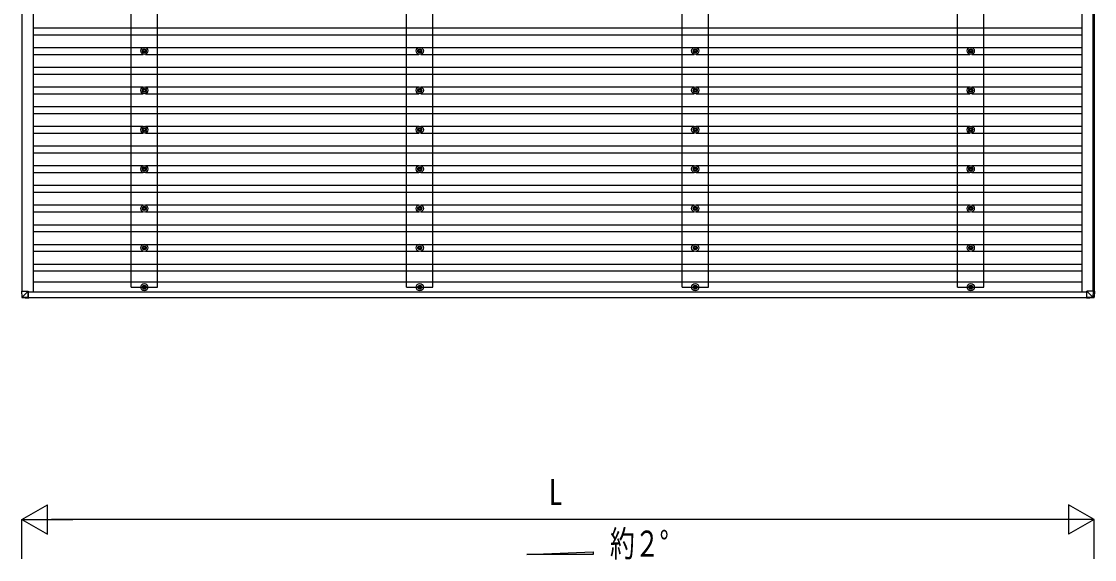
# Model space of a CAD drawing. Units: millimetres, scale not verified. Extents: x -16820 to 16820, y -11880 to 11880.
# Drawn here: x -1795 to 3659, y -5472 to -2739 of the extents above; entities that cross this region are included whole.
import ezdxf
from ezdxf.enums import TextEntityAlignment as Align

# ---------------------------------------------------------------- set-up
doc = ezdxf.new("R2010")
doc.units = ezdxf.units.MM
doc.header["$LTSCALE"] = 60
for name, color, linetype in [('0-2_USER1', 3, 'Continuous'), ('0-4_YKK_13', 4, 'Continuous'), ('0-5_YKK_A1', 4, 'Continuous'), ('0-6_YKK_D', 6, 'Continuous')]:
    doc.layers.add(name, color=color, linetype=linetype)
doc.styles.add('ＭＳ ゴシック', font='')
doc.styles.get('ＭＳ ゴシック').set_extended_font_data('MS Gothic')

msp = doc.modelspace()

# ---------------------------------------------------------------- linework, layer by layer
at = {"layer": '0-4_YKK_13'}
for p, q in [((-1176.05, -2887.07), (-1180.47, -2887.07)), ((-1172.22, -2878.82), (-1172.22, -2883.23)), ((-1168.72, -2878.82), (-1168.72, -2883.23)), ((-1160.47, -2887.07), (-1164.89, -2887.07)), ((223.95, -2887.07), (219.53, -2887.07)), ((227.78, -2878.82), (227.78, -2883.23)), ((231.28, -2878.82), (231.28, -2883.23)), ((239.53, -2887.07), (235.11, -2887.07)), ((1623.95, -2887.07), (1619.53, -2887.07)), ((1627.78, -2878.82), (1627.78, -2883.23)), ((1631.28, -2878.82), (1631.28, -2883.23)), ((1639.53, -2887.07), (1635.11, -2887.07)), ((3023.95, -2887.07), (3019.53, -2887.07)), ((3027.78, -2878.82), (3027.78, -2883.23)), ((3031.28, -2878.82), (3031.28, -2883.23)), ((3039.53, -2887.07), (3035.11, -2887.07)), ((-1176.05, -2890.57), (-1180.47, -2890.57)), ((-1172.22, -2894.4), (-1172.22, -2898.81)), ((-1168.72, -2894.4), (-1168.72, -2898.81)), ((-1160.47, -2890.57), (-1164.89, -2890.57)), ((223.95, -2890.57), (219.53, -2890.57)), ((227.78, -2894.4), (227.78, -2898.81)), ((231.28, -2894.4), (231.28, -2898.81)), ((239.53, -2890.57), (235.11, -2890.57)), ((1623.95, -2890.57), (1619.53, -2890.57)), ((1627.78, -2894.4), (1627.78, -2898.81)), ((1631.28, -2894.4), (1631.28, -2898.81)), ((1639.53, -2890.57), (1635.11, -2890.57)), ((3023.95, -2890.57), (3019.53, -2890.57)), ((3027.78, -2894.4), (3027.78, -2898.81)), ((3031.28, -2894.4), (3031.28, -2898.81)), ((3039.53, -2890.57), (3035.11, -2890.57)), ((-1176.05, -3087.07), (-1180.47, -3087.07)), ((-1176.05, -3090.57), (-1180.47, -3090.57)), ((-1172.22, -3078.82), (-1172.22, -3083.23)), ((-1172.22, -3094.4), (-1172.22, -3098.81)), ((-1168.72, -3078.82), (-1168.72, -3083.23)), ((-1168.72, -3094.4), (-1168.72, -3098.81)), ((-1160.47, -3087.07), (-1164.89, -3087.07)), ((-1160.47, -3090.57), (-1164.89, -3090.57)), ((223.95, -3087.07), (219.53, -3087.07)), ((223.95, -3090.57), (219.53, -3090.57)), ((227.78, -3078.82), (227.78, -3083.23)), ((227.78, -3094.4), (227.78, -3098.81)), ((231.28, -3078.82), (231.28, -3083.23)), ((231.28, -3094.4), (231.28, -3098.81)), ((239.53, -3087.07), (235.11, -3087.07)), ((239.53, -3090.57), (235.11, -3090.57)), ((1623.95, -3087.07), (1619.53, -3087.07)), ((1623.95, -3090.57), (1619.53, -3090.57)), ((1627.78, -3078.82), (1627.78, -3083.23)), ((1627.78, -3094.4), (1627.78, -3098.81)), ((1631.28, -3078.82), (1631.28, -3083.23)), ((1631.28, -3094.4), (1631.28, -3098.81)), ((1639.53, -3087.07), (1635.11, -3087.07)), ((1639.53, -3090.57), (1635.11, -3090.57)), ((3023.95, -3087.07), (3019.53, -3087.07)), ((3023.95, -3090.57), (3019.53, -3090.57)), ((3027.78, -3078.82), (3027.78, -3083.23)), ((3027.78, -3094.4), (3027.78, -3098.81)), ((3031.28, -3078.82), (3031.28, -3083.23)), ((3031.28, -3094.4), (3031.28, -3098.81)), ((3039.53, -3087.07), (3035.11, -3087.07)), ((3039.53, -3090.57), (3035.11, -3090.57)), ((-1176.05, -3287.07), (-1180.47, -3287.07)), ((-1176.05, -3290.57), (-1180.47, -3290.57)), ((-1172.22, -3278.82), (-1172.22, -3283.23)), ((-1172.22, -3294.4), (-1172.22, -3298.81)), ((-1168.72, -3278.82), (-1168.72, -3283.23)), ((-1168.72, -3294.4), (-1168.72, -3298.81)), ((-1160.47, -3287.07), (-1164.89, -3287.07)), ((-1160.47, -3290.57), (-1164.89, -3290.57)), ((223.95, -3287.07), (219.53, -3287.07)), ((223.95, -3290.57), (219.53, -3290.57)), ((227.78, -3278.82), (227.78, -3283.23)), ((227.78, -3294.4), (227.78, -3298.81)), ((231.28, -3278.82), (231.28, -3283.23)), ((231.28, -3294.4), (231.28, -3298.81)), ((239.53, -3287.07), (235.11, -3287.07)), ((239.53, -3290.57), (235.11, -3290.57)), ((1623.95, -3287.07), (1619.53, -3287.07)), ((1623.95, -3290.57), (1619.53, -3290.57)), ((1627.78, -3278.82), (1627.78, -3283.23)), ((1627.78, -3294.4), (1627.78, -3298.81)), ((1631.28, -3278.82), (1631.28, -3283.23)), ((1631.28, -3294.4), (1631.28, -3298.81)), ((1639.53, -3287.07), (1635.11, -3287.07)), ((1639.53, -3290.57), (1635.11, -3290.57)), ((3023.95, -3287.07), (3019.53, -3287.07)), ((3023.95, -3290.57), (3019.53, -3290.57)), ((3027.78, -3278.82), (3027.78, -3283.23)), ((3027.78, -3294.4), (3027.78, -3298.81)), ((3031.28, -3278.82), (3031.28, -3283.23)), ((3031.28, -3294.4), (3031.28, -3298.81)), ((3039.53, -3287.07), (3035.11, -3287.07)), ((3039.53, -3290.57), (3035.11, -3290.57)), ((-1176.05, -3487.07), (-1180.47, -3487.07)), ((-1172.22, -3478.82), (-1172.22, -3483.23)), ((-1168.72, -3478.82), (-1168.72, -3483.23)), ((-1160.47, -3487.07), (-1164.89, -3487.07)), ((223.95, -3487.07), (219.53, -3487.07)), ((227.78, -3478.82), (227.78, -3483.23)), ((231.28, -3478.82), (231.28, -3483.23)), ((239.53, -3487.07), (235.11, -3487.07)), ((1623.95, -3487.07), (1619.53, -3487.07)), ((1627.78, -3478.82), (1627.78, -3483.23)), ((1631.28, -3478.82), (1631.28, -3483.23)), ((1639.53, -3487.07), (1635.11, -3487.07)), ((3023.95, -3487.07), (3019.53, -3487.07)), ((3027.78, -3478.82), (3027.78, -3483.23)), ((3031.28, -3478.82), (3031.28, -3483.23)), ((3039.53, -3487.07), (3035.11, -3487.07)), ((-1176.05, -3490.57), (-1180.47, -3490.57)), ((-1172.22, -3494.4), (-1172.22, -3498.81)), ((-1168.72, -3494.4), (-1168.72, -3498.81)), ((-1160.47, -3490.57), (-1164.89, -3490.57)), ((223.95, -3490.57), (219.53, -3490.57)), ((227.78, -3494.4), (227.78, -3498.81)), ((231.28, -3494.4), (231.28, -3498.81)), ((239.53, -3490.57), (235.11, -3490.57)), ((1623.95, -3490.57), (1619.53, -3490.57)), ((1627.78, -3494.4), (1627.78, -3498.81)), ((1631.28, -3494.4), (1631.28, -3498.81)), ((1639.53, -3490.57), (1635.11, -3490.57)), ((3023.95, -3490.57), (3019.53, -3490.57)), ((3027.78, -3494.4), (3027.78, -3498.81)), ((3031.28, -3494.4), (3031.28, -3498.81)), ((3039.53, -3490.57), (3035.11, -3490.57)), ((-1176.05, -3687.07), (-1180.47, -3687.07)), ((-1176.05, -3690.57), (-1180.47, -3690.57)), ((-1172.22, -3678.82), (-1172.22, -3683.23)), ((-1172.22, -3694.4), (-1172.22, -3698.81)), ((-1168.72, -3678.82), (-1168.72, -3683.23)), ((-1168.72, -3694.4), (-1168.72, -3698.81)), ((-1160.47, -3687.07), (-1164.89, -3687.07)), ((-1160.47, -3690.57), (-1164.89, -3690.57)), ((223.95, -3687.07), (219.53, -3687.07)), ((223.95, -3690.57), (219.53, -3690.57)), ((227.78, -3678.82), (227.78, -3683.23)), ((227.78, -3694.4), (227.78, -3698.81)), ((231.28, -3678.82), (231.28, -3683.23)), ((231.28, -3694.4), (231.28, -3698.81)), ((239.53, -3687.07), (235.11, -3687.07)), ((239.53, -3690.57), (235.11, -3690.57)), ((1623.95, -3687.07), (1619.53, -3687.07)), ((1623.95, -3690.57), (1619.53, -3690.57)), ((1627.78, -3678.82), (1627.78, -3683.23)), ((1627.78, -3694.4), (1627.78, -3698.81)), ((1631.28, -3678.82), (1631.28, -3683.23)), ((1631.28, -3694.4), (1631.28, -3698.81)), ((1639.53, -3687.07), (1635.11, -3687.07)), ((1639.53, -3690.57), (1635.11, -3690.57)), ((3023.95, -3687.07), (3019.53, -3687.07)), ((3023.95, -3690.57), (3019.53, -3690.57)), ((3027.78, -3678.82), (3027.78, -3683.23)), ((3027.78, -3694.4), (3027.78, -3698.81)), ((3031.28, -3678.82), (3031.28, -3683.23)), ((3031.28, -3694.4), (3031.28, -3698.81)), ((3039.53, -3687.07), (3035.11, -3687.07)), ((3039.53, -3690.57), (3035.11, -3690.57)), ((-1176.05, -3887.07), (-1180.47, -3887.07)), ((-1176.05, -3890.57), (-1180.47, -3890.57)), ((-1172.22, -3878.82), (-1172.22, -3883.23)), ((-1172.22, -3894.4), (-1172.22, -3898.81)), ((-1168.72, -3878.82), (-1168.72, -3883.23)), ((-1168.72, -3894.4), (-1168.72, -3898.81)), ((-1160.47, -3887.07), (-1164.89, -3887.07)), ((-1160.47, -3890.57), (-1164.89, -3890.57)), ((223.95, -3887.07), (219.53, -3887.07)), ((223.95, -3890.57), (219.53, -3890.57)), ((227.78, -3878.82), (227.78, -3883.23)), ((227.78, -3894.4), (227.78, -3898.81)), ((231.28, -3878.82), (231.28, -3883.23)), ((231.28, -3894.4), (231.28, -3898.81)), ((239.53, -3887.07), (235.11, -3887.07)), ((239.53, -3890.57), (235.11, -3890.57)), ((1623.95, -3887.07), (1619.53, -3887.07)), ((1623.95, -3890.57), (1619.53, -3890.57)), ((1627.78, -3878.82), (1627.78, -3883.23)), ((1627.78, -3894.4), (1627.78, -3898.81)), ((1631.28, -3878.82), (1631.28, -3883.23)), ((1631.28, -3894.4), (1631.28, -3898.81)), ((1639.53, -3887.07), (1635.11, -3887.07)), ((1639.53, -3890.57), (1635.11, -3890.57)), ((3023.95, -3887.07), (3019.53, -3887.07)), ((3023.95, -3890.57), (3019.53, -3890.57)), ((3027.78, -3878.82), (3027.78, -3883.23)), ((3027.78, -3894.4), (3027.78, -3898.81)), ((3031.28, -3878.82), (3031.28, -3883.23)), ((3031.28, -3894.4), (3031.28, -3898.81)), ((3039.53, -3887.07), (3035.11, -3887.07)), ((3039.53, -3890.57), (3035.11, -3890.57)), ((-1176.05, -4087.07), (-1180.47, -4087.07)), ((-1172.22, -4078.82), (-1172.22, -4083.23)), ((-1168.72, -4078.82), (-1168.72, -4083.23)), ((-1160.47, -4087.07), (-1164.89, -4087.07)), ((223.95, -4087.07), (219.53, -4087.07)), ((227.78, -4078.82), (227.78, -4083.23)), ((231.28, -4078.82), (231.28, -4083.23)), ((239.53, -4087.07), (235.11, -4087.07)), ((1623.95, -4087.07), (1619.53, -4087.07)), ((1627.78, -4078.82), (1627.78, -4083.23)), ((1631.28, -4078.82), (1631.28, -4083.23)), ((1639.53, -4087.07), (1635.11, -4087.07)), ((3023.95, -4087.07), (3019.53, -4087.07)), ((3027.78, -4078.82), (3027.78, -4083.23)), ((3031.28, -4078.82), (3031.28, -4083.23)), ((3039.53, -4087.07), (3035.11, -4087.07)), ((-1794.95, -4109.52), (-1793.08, -4140.08)), ((-1793.08, -4109.52), (-1794.95, -4109.52)), ((-1793.08, -4109.52), (-1760.7, -4109.52)), ((-1791.22, -4139.95), (-1793.08, -4109.52)), ((-1791.21, -4141.95), (-1760.65, -4143.82)), ((-1760.68, -4141.92), (-1791.17, -4140.06)), ((-1760.7, -4109.52), (-1791.12, -4139.96)), ((-1760.68, -4141.92), (-1760.7, -4109.52)), ((-1760.67, -4109.55), (-1760.64, -4140.85)), ((-1758.58, -4143.82), (-1760.65, -4143.82)), ((-1760.64, -4140.52), (-1758.57, -4140.52)), ((-1758.6, -4140.85), (-1760.64, -4140.73)), ((-1760.64, -4141.2), (-1758.61, -4141.32)), ((-1760.64, -4141.32), (-1758.61, -4141.32)), ((-1758.6, -4140.52), (-1758.6, -4140.85)), ((-1758.57, -4142.88), (-1758.57, -4140.52)), ((-1176.05, -4090.57), (-1180.47, -4090.57)), ((-1172.22, -4094.4), (-1172.22, -4098.81)), ((-1168.72, -4094.4), (-1168.72, -4098.81)), ((-1160.47, -4090.57), (-1164.89, -4090.57)), ((223.95, -4090.57), (219.53, -4090.57)), ((227.78, -4094.4), (227.78, -4098.81)), ((231.28, -4094.4), (231.28, -4098.81)), ((239.53, -4090.57), (235.11, -4090.57)), ((1623.95, -4090.57), (1619.53, -4090.57)), ((1627.78, -4094.4), (1627.78, -4098.81)), ((1631.28, -4094.4), (1631.28, -4098.81)), ((1639.53, -4090.57), (1635.11, -4090.57)), ((3023.95, -4090.57), (3019.53, -4090.57)), ((3027.78, -4094.4), (3027.78, -4098.81)), ((3031.28, -4094.4), (3031.28, -4098.81)), ((3039.53, -4090.57), (3035.11, -4090.57)), ((3619.67, -4109.52), (3650.15, -4139.96)), ((3652.11, -4109.52), (3619.67, -4109.52)), ((3619.73, -4141.92), (3619.67, -4109.52)), ((3650.14, -4140.06), (3619.73, -4141.92)), ((3619.79, -4143.82), (3650.33, -4141.95)), ((3650.15, -4139.96), (3650.14, -4140.06)), ((3652.11, -4109.52), (3650.24, -4140.01)), ((3650.33, -4141.95), (3655.09, -4141.95)), ((3654.08, -4109.52), (3652.11, -4109.52)), ((3652.2, -4140.08), (3654.08, -4109.52)), ((3656.96, -4140.08), (3652.2, -4140.08)), ((3658.89, -4109.52), (3654.08, -4109.52)), ((3658.89, -4109.52), (3656.96, -4140.08)), ((3658.89, -4109.52), (3656.96, -4140.08)), ((3656.96, -4140.08), (3656.96, -4140.08))]:
    msp.add_line(p, q, dxfattribs=at)
msp.add_lwpolyline([(3655.09, -4141.95), (3624.61, -4143.82), (3619.79, -4143.82)], dxfattribs=at)
for centre, radius in [((-1170.47, -2888.82), 18.25), ((-1170.47, -2888.82), 10.15), ((-1170.47, -2888.82), 5.85), ((-1170.47, -2888.82), 5.25), ((229.53, -2888.82), 18.25), ((229.53, -2888.82), 10.15), ((229.53, -2888.82), 5.85), ((229.53, -2888.82), 5.25), ((1629.53, -2888.82), 18.25), ((1629.53, -2888.82), 10.15), ((1629.53, -2888.82), 5.85), ((1629.53, -2888.82), 5.25), ((3029.53, -2888.82), 18.25), ((3029.53, -2888.82), 10.15), ((3029.53, -2888.82), 5.85), ((3029.53, -2888.82), 5.25), ((-1170.47, -3088.82), 18.25), ((-1170.47, -3088.82), 10.15), ((-1170.47, -3088.82), 5.85), ((-1170.47, -3088.82), 5.25), ((229.53, -3088.82), 18.25), ((229.53, -3088.82), 10.15), ((229.53, -3088.82), 5.85), ((229.53, -3088.82), 5.25), ((1629.53, -3088.82), 18.25), ((1629.53, -3088.82), 10.15), ((1629.53, -3088.82), 5.85), ((1629.53, -3088.82), 5.25), ((3029.53, -3088.82), 18.25), ((3029.53, -3088.82), 10.15), ((3029.53, -3088.82), 5.85), ((3029.53, -3088.82), 5.25), ((-1170.47, -3288.82), 18.25), ((229.53, -3288.82), 18.25), ((1629.53, -3288.82), 18.25), ((3029.53, -3288.82), 18.25), ((-1170.47, -3288.82), 10.15), ((-1170.47, -3288.82), 5.85), ((-1170.47, -3288.82), 5.25), ((229.53, -3288.82), 10.15), ((229.53, -3288.82), 5.85), ((229.53, -3288.82), 5.25), ((1629.53, -3288.82), 10.15), ((1629.53, -3288.82), 5.85), ((1629.53, -3288.82), 5.25), ((3029.53, -3288.82), 10.15), ((3029.53, -3288.82), 5.85), ((3029.53, -3288.82), 5.25), ((-1170.47, -3488.82), 18.25), ((-1170.47, -3488.82), 10.15), ((-1170.47, -3488.82), 5.85), ((-1170.47, -3488.82), 5.25), ((229.53, -3488.82), 18.25), ((229.53, -3488.82), 10.15), ((229.53, -3488.82), 5.85), ((229.53, -3488.82), 5.25), ((1629.53, -3488.82), 18.25), ((1629.53, -3488.82), 10.15), ((1629.53, -3488.82), 5.85), ((1629.53, -3488.82), 5.25), ((3029.53, -3488.82), 18.25), ((3029.53, -3488.82), 10.15), ((3029.53, -3488.82), 5.85), ((3029.53, -3488.82), 5.25), ((-1170.47, -3688.82), 18.25), ((-1170.47, -3688.82), 10.15), ((-1170.47, -3688.82), 5.85), ((-1170.47, -3688.82), 5.25), ((229.53, -3688.82), 18.25), ((229.53, -3688.82), 10.15), ((229.53, -3688.82), 5.85), ((229.53, -3688.82), 5.25), ((1629.53, -3688.82), 18.25), ((1629.53, -3688.82), 10.15), ((1629.53, -3688.82), 5.85), ((1629.53, -3688.82), 5.25), ((3029.53, -3688.82), 18.25), ((3029.53, -3688.82), 10.15), ((3029.53, -3688.82), 5.85), ((3029.53, -3688.82), 5.25), ((-1170.47, -3888.82), 18.25), ((229.53, -3888.82), 18.25), ((1629.53, -3888.82), 18.25), ((3029.53, -3888.82), 18.25), ((-1170.47, -3888.82), 10.15), ((-1170.47, -3888.82), 5.85), ((-1170.47, -3888.82), 5.25), ((229.53, -3888.82), 10.15), ((229.53, -3888.82), 5.85), ((229.53, -3888.82), 5.25), ((1629.53, -3888.82), 10.15), ((1629.53, -3888.82), 5.85), ((1629.53, -3888.82), 5.25), ((3029.53, -3888.82), 10.15), ((3029.53, -3888.82), 5.85), ((3029.53, -3888.82), 5.25), ((-1170.47, -4088.82), 18.25), ((-1170.47, -4088.82), 10.15), ((-1170.47, -4088.82), 5.85), ((-1170.47, -4088.82), 5.25), ((229.53, -4088.82), 18.25), ((229.53, -4088.82), 10.15), ((229.53, -4088.82), 5.85), ((229.53, -4088.82), 5.25), ((1629.53, -4088.82), 18.25), ((1629.53, -4088.82), 10.15), ((1629.53, -4088.82), 5.85), ((1629.53, -4088.82), 5.25), ((3029.53, -4088.82), 18.25), ((3029.53, -4088.82), 10.15), ((3029.53, -4088.82), 5.85), ((3029.53, -4088.82), 5.25)]:
    msp.add_circle(centre, radius, dxfattribs=at)
for centre, radius, start, end in [((-1785.09, -4247.73), 107.95, 93.2546, 94.24548), ((-1791.08, -4139.95), 2, 183.49707, 266.49707), ((-1783.7, -4140.91), 7.58, 172.7522, 187.8884), ((3651.26, -4129.7), 10.42, 263.83817, 275.19336), ((3663.06, -4139.73), 12.92, 181.47423, 189.91321), ((3650.21, -4139.96), 2, 273.51593, 356.51592)]:
    msp.add_arc(centre, radius, start, end, dxfattribs=at)
for centre, major_axis, ratio, start_param, end_param in [((-1791.08, -4139.95), (-0.12, -2), 0.038822, 4.7655258, 6.28406), ((-1760.65, -4141.82), (0, -2), 0.014285, 4.7646511, 6.2831853), ((-1760.64, -4140.82), (0, -0.501), 0.014285, 4.7646511, 6.2831853), ((-1758.61, -4140.82), (0, -0.501), 0.014308, 6.2831846, 7.7880026), ((-1758.58, -4142.82), (0, -1), 0.014308, 6.2831846, 7.7880026), ((3619.79, -4141.82), (0, -2), 0.033268, 4.7646509, 6.2831851), ((3652.35, -4103.94), (-2.1, -36.07), 0.055348, 6.2340367, 6.2831038), ((3650.21, -4139.95), (2, -0.12), 0.02656, 4.731353, 6.2498872), ((3654.97, -4139.95), (-0.56, -1.92), 0.998105, 0.3446887, 1.793312)]:
    msp.add_ellipse(centre, major_axis=major_axis, ratio=ratio, start_param=start_param, end_param=end_param, dxfattribs=at)
at = {"layer": '0-5_YKK_A1'}
for p, q in [((-1793.11, 6732.7), (-1793.11, -4109.52)), ((-1735.97, 6734.18), (-1735.97, -4112.24)), ((-1237.47, -4088.82), (-1237.47, 6711.18)), ((-1103.47, -4088.82), (-1103.47, 6711.18)), ((162.53, -4088.82), (162.53, 6711.18)), ((296.53, -4088.82), (296.53, 6711.18)), ((1562.53, -4088.82), (1562.53, 6711.18)), ((1696.53, -4088.82), (1696.53, 6711.18)), ((2962.53, -4088.82), (2962.53, 6711.18)), ((3096.53, -4088.82), (3096.53, 6711.18)), ((3594.97, 6734.18), (3594.97, -4111.82)), ((3651.96, -4109.52), (3651.96, 6732.7)), ((3656.56, 6732.7), (3656.56, -4109.52)), ((-1735.97, -2771.32), (3594.97, -2771.32)), ((-1735.97, -2806.32), (3594.97, -2806.32)), ((-1735.97, -2871.32), (-1175.65, -2871.32)), ((-1165.29, -2871.32), (224.34, -2871.32)), ((234.72, -2871.32), (1624.34, -2871.32)), ((1634.72, -2871.32), (3024.34, -2871.32)), ((3034.72, -2871.32), (3594.97, -2871.32)), ((-1735.97, -2906.32), (-1175.65, -2906.32)), ((-1165.29, -2906.32), (224.36, -2906.32)), ((234.7, -2906.32), (1624.36, -2906.32)), ((1634.7, -2906.32), (3024.36, -2906.32)), ((3034.7, -2906.32), (3594.97, -2906.32)), ((-1735.97, -2971.32), (3594.97, -2971.32)), ((-1735.97, -3006.32), (3594.97, -3006.32)), ((-1735.97, -3071.32), (-1175.65, -3071.32)), ((-1735.97, -3106.32), (-1175.65, -3106.32)), ((-1165.29, -3071.32), (224.34, -3071.32)), ((-1165.29, -3106.32), (224.36, -3106.32)), ((234.7, -3106.32), (1624.36, -3106.32)), ((234.72, -3071.32), (1624.34, -3071.32)), ((1634.7, -3106.32), (3024.36, -3106.32)), ((1634.72, -3071.32), (3024.34, -3071.32)), ((3034.7, -3106.32), (3594.97, -3106.32)), ((3034.72, -3071.32), (3594.97, -3071.32)), ((-1735.97, -3171.32), (3594.97, -3171.32)), ((-1735.97, -3206.32), (3594.97, -3206.32)), ((-1735.97, -3271.32), (-1175.65, -3271.32)), ((-1165.29, -3271.32), (224.34, -3271.32)), ((234.72, -3271.32), (1624.34, -3271.32)), ((1634.72, -3271.32), (3024.34, -3271.32)), ((3034.72, -3271.32), (3594.97, -3271.32)), ((-1735.97, -3306.32), (-1175.65, -3306.32)), ((-1165.29, -3306.32), (224.36, -3306.32)), ((234.7, -3306.32), (1624.36, -3306.32)), ((1634.7, -3306.32), (3024.36, -3306.32)), ((3034.7, -3306.32), (3594.97, -3306.32)), ((-1735.97, -3371.32), (3594.97, -3371.32)), ((-1735.97, -3406.32), (3594.97, -3406.32)), ((-1735.97, -3471.32), (-1175.65, -3471.32)), ((-1165.29, -3471.32), (224.34, -3471.32)), ((234.72, -3471.32), (1624.34, -3471.32)), ((1634.72, -3471.32), (3024.34, -3471.32)), ((3034.72, -3471.32), (3594.97, -3471.32)), ((-1735.97, -3506.32), (-1175.65, -3506.32)), ((-1165.29, -3506.32), (224.36, -3506.32)), ((234.7, -3506.32), (1624.36, -3506.32)), ((1634.7, -3506.32), (3024.36, -3506.32)), ((3034.7, -3506.32), (3594.97, -3506.32)), ((-1735.97, -3571.32), (3594.97, -3571.32)), ((-1735.97, -3606.32), (3594.97, -3606.32)), ((-1735.97, -3671.32), (-1175.65, -3671.32)), ((-1735.97, -3706.32), (-1175.65, -3706.32)), ((-1165.29, -3671.32), (224.34, -3671.32)), ((-1165.29, -3706.32), (224.36, -3706.32)), ((234.7, -3706.32), (1624.36, -3706.32)), ((234.72, -3671.32), (1624.34, -3671.32)), ((1634.7, -3706.32), (3024.36, -3706.32)), ((1634.72, -3671.32), (3024.34, -3671.32)), ((3034.7, -3706.32), (3594.97, -3706.32)), ((3034.72, -3671.32), (3594.97, -3671.32)), ((-1735.97, -3771.32), (3594.97, -3771.32)), ((-1735.97, -3806.32), (3594.97, -3806.32)), ((-1735.97, -3871.32), (-1175.65, -3871.32)), ((-1165.29, -3871.32), (224.34, -3871.32)), ((234.72, -3871.32), (1624.34, -3871.32)), ((1634.72, -3871.32), (3024.34, -3871.32)), ((3034.72, -3871.32), (3594.97, -3871.32)), ((-1735.97, -3906.32), (-1175.65, -3906.32)), ((-1165.29, -3906.32), (224.36, -3906.32)), ((234.7, -3906.32), (1624.36, -3906.32)), ((1634.7, -3906.32), (3024.36, -3906.32)), ((3034.7, -3906.32), (3594.97, -3906.32)), ((-1735.97, -3971.32), (3594.97, -3971.32)), ((-1735.97, -4006.32), (3594.97, -4006.32)), ((-1735.97, -4062.32), (3594.97, -4062.32)), ((-1237.47, -4088.82), (-1103.47, -4088.82)), ((162.53, -4088.82), (296.53, -4088.82)), ((1562.53, -4088.82), (1696.53, -4088.82)), ((2962.53, -4088.82), (3096.53, -4088.82)), ((-1760.67, -4111.82), (3619.68, -4111.82)), ((-1758.57, -4140.82), (3619.73, -4140.82)), ((774.21, -5446.16), (1110.21, -5433.74)), ((1110.21, -5446.16), (774.21, -5446.16)), ((1110.21, -5433.74), (1110.21, -5446.16))]:
    msp.add_line(p, q, dxfattribs=at)
at = {"layer": '0-6_YKK_D'}
for p, q in [((-1793.11, -5268.9), (-1663.21, -5193.9)), ((-1663.21, -5343.9), (-1663.21, -5193.9)), ((3656.56, -5268.9), (3526.65, -5193.9)), ((3526.65, -5193.9), (3526.65, -5343.9)), ((-1793.11, -5468.9), (-1793.11, -5267.9)), ((-1793.11, -5268.9), (-1663.21, -5343.9)), ((-1793.11, -5268.9), (-1533.31, -5268.9)), ((3506.56, -5268.9), (-1643.11, -5268.9)), ((3656.56, -5268.9), (3396.75, -5268.9)), ((3656.56, -5268.9), (3526.65, -5343.9)), ((3656.56, -5468.9), (3656.56, -5267.9))]:
    msp.add_line(p, q, dxfattribs=at)

# ---------------------------------------------------------------- texts
at = {"layer": '0-2_USER1', "style": 'ＭＳ ゴシック', "width": 0.7}
msp.add_text('約２°', height=132, dxfattribs=at).set_placement((1196.16, -5496.86), align=Align.BOTTOM_LEFT)
at = {"layer": '0-6_YKK_D', "style": 'ＭＳ ゴシック', "width": 0.8}
msp.add_text('L', height=132, dxfattribs=at).set_placement((883.72, -5234.9), align=Align.BOTTOM_LEFT)

doc.saveas('drawing.dxf')
